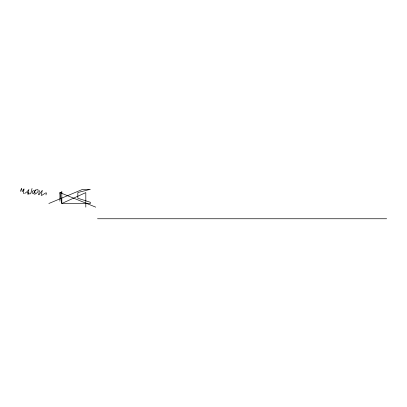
<?xml version="1.0" encoding="UTF-8"?>
<svg xmlns="http://www.w3.org/2000/svg" width="407" height="407" viewBox="0 0 407 407"><rect width="100%" height="100%" fill="white"/><g stroke="black" fill="none" stroke-linecap="round" stroke-linejoin="round"><path stroke-width="0.61" d="M35.272 193.01L34.315 191.89L34.478 190.919L35.414 190.033L37.719 189.611L38.09 189.886L38.08 191.539C35.185 195.558 31.466 194.928 35.648 190.211M32.041 188.431L30.871 193.086L29.853 194.088M20.35 191.392L21.571 188.248L22.166 191.549L23.219 190.608L23.988 188.884L23.387 193.64M45.971 194.917L46.429 192.908L45.503 192.994L41.753 195.401L41.199 195.299L42.308 190.308L39.118 194.653L38.65 194.816L39.428 190.547M33.466 190.273L32.133 192.053L32.25 192.984L33.13 193.569M24.659 193.549L27.193 191.565L28.907 189.489L28.063 192.887L28.078 194.454L28.037 193.381M48.85 203.5L82.748 189.311L90.339 189.311L77.829 192.547L77.829 198.224L90.339 202.299L90.339 203.5L61.808 203.5L59.931 192.597L61.808 192.597M97.522 218.752L386.65 218.752M29.477 193.279L28.063 192.887L27.452 192.206M95.726 207.143L59.931 192.597L59.931 201.216M85.811 207.143L85.811 192.597L61.808 203.5L61.808 191.229"/></g></svg>
